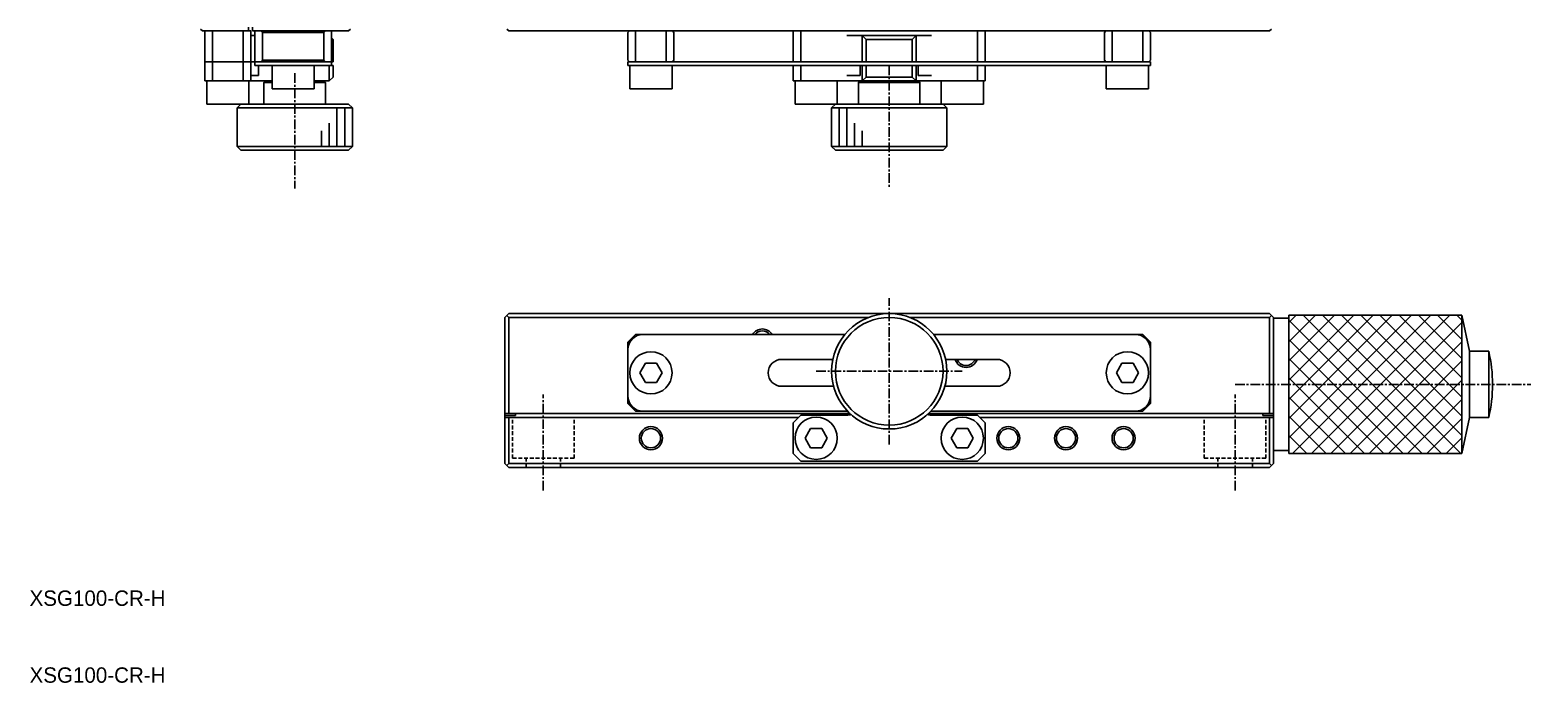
# Model space of a CAD drawing. Extents: x 10 to 388, y 10 to 262.
# Drawn here: x 10.1 to 205.3, y 10 to 94.9 of the extents above; entities that cross this region are included whole.
import ezdxf

# ---------------------------------------------------------------- set-up
doc = ezdxf.new("R2010")
doc.units = 0
doc.linetypes.add('CENTER', pattern=[2, 1.25, -0.25, 0.25, -0.25])
doc.linetypes.add('DASHED', pattern=[0.75, 0.5, -0.25])
doc.layers.get('0').update_dxf_attribs({"linetype": 'CONTINUOUS'})
doc.layers.add('CENTER', color=1, linetype='CENTER')
doc.styles.get("Standard").update_dxf_attribs({"font": 'FGP教科書体NT-M'})

msp = doc.modelspace()

# ---------------------------------------------------------------- linework, layer by layer
at = {"color": 7, "linetype": 'CONTINUOUS'}
for p, q in [((32.5, 94.75), (32.25, 95)), ((38.5, 94.75), (32.5, 94.75)), ((32.8, 90.75), (32.8, 94.75)), ((33.8, 94.75), (33.8, 90.75)), ((37.8, 90.75), (37.8, 94.75)), ((38.5, 95.25), (38.5, 94.75)), ((38.5, 94.75), (38.8, 94.75)), ((38.8, 94.75), (38.8, 90.75)), ((38.8, 94.15), (39.3, 94.15)), ((39, 94.75), (39, 95.25)), ((51.5, 94.75), (39, 94.75)), ((39.3, 90.75), (39.3, 94.75)), ((40.3, 94.55), (40.1, 94.75)), ((40.3, 94.55), (40.3, 90.95)), ((48.3, 94.55), (40.3, 94.55)), ((48.5, 94.75), (48.3, 94.55)), ((48.3, 90.95), (48.3, 94.55)), ((49.3, 94.75), (49.3, 90.75)), ((49.5, 93.65), (49.3, 93.85)), ((51.75, 95), (51.5, 94.75)), ((72.094929, 95), (72.344929, 94.75)), ((171.344929, 94.75), (72.344929, 94.75)), ((88.044929, 94.75), (87.844929, 94.55)), ((87.844929, 90.95), (87.844929, 94.55)), ((88.844929, 94.75), (88.844929, 90.75)), ((92.844929, 90.75), (92.844929, 94.75)), ((93.844929, 94.55), (93.644929, 94.75)), ((93.844929, 94.55), (93.844929, 90.95)), ((109.344929, 90.75), (109.344929, 94.75)), ((110.344929, 94.75), (110.344929, 90.75)), ((116.344929, 94.15), (118.344929, 94.15)), ((118.844929, 93.65), (118.344929, 94.15)), ((118.344929, 94.15), (125.344929, 94.15)), ((118.344929, 90.75), (118.344929, 94.15)), ((124.844929, 93.65), (125.344929, 94.15)), ((125.344929, 94.15), (125.344929, 90.75)), ((125.344929, 94.15), (127.344929, 94.15)), ((133.344929, 90.75), (133.344929, 94.75)), ((134.344929, 94.75), (134.344929, 90.75)), ((150.044929, 94.75), (149.844929, 94.55)), ((149.844929, 90.95), (149.844929, 94.55)), ((150.844929, 94.75), (150.844929, 90.75)), ((154.844929, 90.75), (154.844929, 94.75)), ((155.844929, 94.55), (155.644929, 94.75)), ((155.844929, 94.55), (155.844929, 90.95)), ((171.344929, 94.75), (171.594929, 95)), ((49.5, 93.65), (49.5, 90.75)), ((124.844929, 93.65), (118.844929, 93.65)), ((118.844929, 93.65), (118.844929, 90.75)), ((124.844929, 90.75), (124.844929, 93.65)), ((32.8, 88.25), (32.8, 90.75)), ((32.8, 90.75), (33.8, 90.75)), ((33.8, 90.75), (32.8, 90.75)), ((33.8, 90.75), (33.8, 88.25)), ((37.8, 90.75), (33.8, 90.75)), ((33.8, 90.75), (37.8, 90.75)), ((37.8, 88.25), (37.8, 90.75)), ((37.8, 90.75), (38.8, 90.75)), ((38.8, 90.75), (37.8, 90.75)), ((38.8, 90.75), (38.8, 88.25)), ((38.8, 90.75), (39.3, 90.75)), ((40.1, 90.75), (39.3, 90.75)), ((39.3, 90.25), (39.3, 90.75)), ((41.3, 90.25), (39.3, 90.25)), ((39.8, 90.25), (39.8, 88.95)), ((40.1, 90.75), (40.3, 90.95)), ((40.42822, 90.75), (40.1, 90.75)), ((40.1, 90.75), (40.42822, 90.75)), ((40.3, 90.95), (48.3, 90.95)), ((40.42822, 90.75), (41.3, 90.75)), ((47.3, 90.75), (41.3, 90.75)), ((41.3, 90.25), (41.55, 90.25)), ((47.05, 90.25), (41.55, 90.25)), ((41.55, 90.25), (41.55, 87.25)), ((47.05, 90.25), (47.3, 90.25)), ((47.05, 87.25), (47.05, 90.25)), ((47.3, 90.75), (48.17178, 90.75)), ((49.3, 90.25), (47.3, 90.25)), ((48.5, 90.75), (48.17178, 90.75)), ((48.17178, 90.75), (48.5, 90.75)), ((48.3, 90.95), (48.5, 90.75)), ((49.3, 90.75), (48.5, 90.75)), ((49, 88.25), (49, 90.25)), ((49.5, 90.75), (49.3, 90.75)), ((49.3, 90.75), (49.3, 90.25)), ((49.3, 90.25), (49.5, 90.25)), ((49.5, 90.25), (49.5, 88.75)), ((87.844929, 90.95), (88.044929, 90.75)), ((87.844929, 90.25), (87.844929, 90.75)), ((87.844929, 90.75), (88.044929, 90.75)), ((89.844929, 90.25), (87.844929, 90.25)), ((88.844929, 90.75), (88.044929, 90.75)), ((88.094929, 90.25), (88.094929, 87.25)), ((88.844929, 90.75), (89.844929, 90.75)), ((88.844929, 90.75), (89.844929, 90.75)), ((89.844929, 90.75), (92.844929, 90.75)), ((92.844929, 90.75), (89.844929, 90.75)), ((89.844929, 90.25), (118.644929, 90.25)), ((118.644929, 90.75), (92.844929, 90.75)), ((93.594929, 87.25), (93.594929, 90.25)), ((93.644929, 90.75), (93.844929, 90.95)), ((109.344929, 88.25), (109.344929, 90.25)), ((110.344929, 90.25), (110.344929, 88.25)), ((118.07698, 90.25), (118.07698, 88.95)), ((118.344929, 88.25), (118.344929, 90.25)), ((118.844929, 90.75), (118.644929, 90.75)), ((118.644929, 90.25), (118.844929, 90.25)), ((118.844929, 90.75), (124.844929, 90.75)), ((118.844929, 90.25), (118.844929, 88.75)), ((124.844929, 90.25), (118.844929, 90.25)), ((125.044929, 90.75), (124.844929, 90.75)), ((124.844929, 88.75), (124.844929, 90.25)), ((124.844929, 90.25), (125.044929, 90.25)), ((150.844929, 90.75), (125.044929, 90.75)), ((125.044929, 90.25), (153.844929, 90.25)), ((125.344929, 90.25), (125.344929, 88.25)), ((125.612879, 88.95), (125.612879, 90.25)), ((133.344929, 88.25), (133.344929, 90.25)), ((134.344929, 90.25), (134.344929, 88.25)), ((149.844929, 90.95), (150.044929, 90.75)), ((150.094929, 90.25), (150.094929, 87.25)), ((150.844929, 90.75), (153.844929, 90.75)), ((153.844929, 90.75), (150.844929, 90.75)), ((153.844929, 90.75), (154.844929, 90.75)), ((153.844929, 90.75), (154.844929, 90.75)), ((155.844929, 90.25), (153.844929, 90.25)), ((155.644929, 90.75), (154.844929, 90.75)), ((155.594929, 87.25), (155.594929, 90.25)), ((155.644929, 90.75), (155.844929, 90.95)), ((155.644929, 90.75), (155.844929, 90.75)), ((155.844929, 90.75), (155.844929, 90.25)), ((33.8, 88.25), (32.8, 88.25)), ((33.05, 88.25), (33.05, 85.25)), ((33.8, 88.25), (37.8, 88.25)), ((38.8, 88.25), (37.8, 88.25)), ((38.55, 85.25), (38.55, 88.25)), ((38.8, 88.95), (39.8, 88.95)), ((38.8, 88.25), (40.8, 88.25)), ((40.7, 88.25), (40.5, 88.05)), ((40.5, 88.05), (40.5, 85.25)), ((41.55, 88.05), (40.500002, 88.05)), ((41.55, 88.25), (40.8, 88.25)), ((49, 88.25), (47.05, 88.25)), ((48.5, 88.05), (47.05, 88.05)), ((48.5, 88.05), (48.3, 88.25)), ((48.5, 85.25), (48.5, 88.05)), ((49, 88.25), (49.5, 88.75)), ((110.344929, 88.25), (109.344929, 88.25)), ((109.594929, 88.25), (109.594929, 85.25)), ((116.344929, 88.25), (110.344929, 88.25)), ((115.094929, 85.25), (115.094929, 88.25)), ((116.344929, 88.95), (118.07698, 88.95)), ((116.344929, 88.25), (118.044929, 88.25)), ((118.044929, 88.25), (117.844929, 88.05)), ((125.844929, 88.05), (117.844929, 88.05)), ((117.844929, 88.05), (117.844929, 85.25)), ((118.044929, 88.25), (118.344929, 88.25)), ((118.344929, 88.25), (118.844929, 88.75)), ((125.344929, 88.25), (118.344929, 88.25)), ((118.844929, 88.75), (124.844929, 88.75)), ((125.344929, 88.25), (124.844929, 88.75)), ((125.344929, 88.25), (125.644929, 88.25)), ((125.612879, 88.95), (127.344929, 88.95)), ((125.644929, 88.25), (127.344929, 88.25)), ((125.844929, 88.05), (125.644929, 88.25)), ((125.844929, 85.25), (125.844929, 88.05)), ((133.344929, 88.25), (127.344929, 88.25)), ((128.594929, 88.25), (128.594929, 85.25)), ((134.344929, 88.25), (133.344929, 88.25)), ((134.094929, 85.25), (134.094929, 88.25)), ((41.55, 87.25), (47.05, 87.25)), ((41.55, 87.25), (47.05, 87.25)), ((43.05, 87.25), (44.3, 87.25)), ((44.3, 87.25), (43.05, 87.25)), ((45.55, 87.25), (44.3, 87.25)), ((44.3, 87.25), (45.55, 87.25)), ((88.094929, 87.25), (90.844929, 87.25)), ((88.094929, 87.25), (93.594929, 87.25)), ((90.123242, 87.25), (89.401554, 87.25)), ((89.401554, 87.25), (90.123242, 87.25)), ((91.566617, 87.25), (90.123242, 87.25)), ((90.123242, 87.25), (91.566617, 87.25)), ((90.844929, 87.25), (93.594929, 87.25)), ((92.288305, 87.25), (91.566617, 87.25)), ((91.566617, 87.25), (92.288305, 87.25)), ((150.094929, 87.25), (152.844929, 87.25)), ((150.094929, 87.25), (155.594929, 87.25)), ((152.123242, 87.25), (151.401554, 87.25)), ((151.401554, 87.25), (152.123242, 87.25)), ((153.566617, 87.25), (152.123242, 87.25)), ((152.123242, 87.25), (153.566617, 87.25)), ((152.844929, 87.25), (155.594929, 87.25)), ((154.288305, 87.25), (153.566617, 87.25)), ((153.566617, 87.25), (154.288305, 87.25)), ((33.05, 85.25), (38.55, 85.25)), ((37.5, 85.25), (37, 84.75)), ((37, 84.75), (37, 79.75)), ((52, 84.75), (37.000003, 84.75)), ((38.55, 85.25), (51.5, 85.25)), ((52, 84.75), (51.5, 85.25)), ((52, 79.75), (52, 84.75)), ((109.594929, 85.25), (112.344929, 85.25)), ((109.594929, 85.25), (114.844929, 85.25)), ((111.623242, 85.25), (110.901554, 85.25)), ((110.901554, 85.25), (111.623242, 85.25)), ((113.066617, 85.25), (111.623242, 85.25)), ((111.623242, 85.25), (113.066617, 85.25)), ((112.344929, 85.25), (114.844929, 85.25)), ((113.788305, 85.25), (113.066617, 85.25)), ((113.066617, 85.25), (113.788305, 85.25)), ((114.844929, 85.25), (114.344929, 84.75)), ((129.344929, 84.75), (114.344929, 84.75)), ((114.344929, 84.75), (114.344929, 79.75)), ((114.844929, 85.25), (128.844929, 85.25)), ((128.844929, 85.25), (131.344929, 85.25)), ((128.844929, 85.25), (134.094929, 85.25)), ((129.344929, 84.75), (128.844929, 85.25)), ((129.344929, 79.75), (129.344929, 84.75)), ((130.623242, 85.25), (129.901554, 85.25)), ((129.901554, 85.25), (130.623242, 85.25)), ((132.066617, 85.25), (130.623242, 85.25)), ((130.623242, 85.25), (132.066617, 85.25)), ((131.344929, 85.25), (134.094929, 85.25)), ((132.788305, 85.25), (132.066617, 85.25)), ((132.066617, 85.25), (132.788305, 85.25)), ((37, 79.75), (52, 79.75)), ((37, 79.75), (37.5, 79.25)), ((51.5, 79.25), (37.5, 79.25)), ((51.5, 79.25), (52, 79.75)), ((114.344929, 79.75), (121.852047, 79.75)), ((114.344929, 79.75), (114.844929, 79.25)), ((121.851572, 79.25), (114.844929, 79.25)), ((128.844929, 79.25), (121.851572, 79.25)), ((121.852047, 79.75), (129.344929, 79.75)), ((128.844929, 79.25), (129.344929, 79.75)), ((71.844929, 57.5), (72.094929, 57.75)), ((71.844929, 45), (71.844929, 57.5)), ((72.344929, 58), (72.094929, 57.75)), ((72.094929, 57.75), (72.344929, 57.5)), ((72.344929, 58), (121.844929, 58)), ((72.344929, 57.5), (72.344929, 45)), ((119.152347, 57.5), (72.344929, 57.5)), ((121.844929, 58), (171.344929, 58)), ((171.344929, 57.5), (124.537512, 57.5)), ((171.594929, 57.75), (171.344929, 58)), ((171.344929, 57.5), (171.594929, 57.75)), ((171.344929, 45), (171.344929, 57.5)), ((171.594929, 57.75), (171.844929, 57.5)), ((171.844929, 57.5), (171.844929, 45)), ((173.844929, 57.4), (171.844929, 57.4)), ((173.844929, 57.8), (173.844929, 57.4)), ((173.844929, 57.8), (196.344929, 57.8)), ((173.844929, 39.8), (173.844929, 57.8)), ((173.844929, 48.792497), (173.844929, 57.4)), ((197.344929, 53.1), (196.344929, 57.8)), ((196.344929, 57.8), (196.344929, 39.8)), ((88.844929, 55.3), (88.044929, 54.5)), ((88.844929, 55.3), (89.844929, 55.3)), ((89.844929, 55.3), (116.082118, 55.3)), ((127.607741, 55.3), (153.844929, 55.3)), ((153.844929, 55.3), (154.844929, 55.3)), ((155.644929, 54.5), (154.844929, 55.3)), ((87.844929, 54.3), (88.044929, 54.5)), ((87.844929, 53.3), (87.844929, 54.3)), ((87.844929, 47.3), (87.844929, 53.3)), ((88.044929, 54.5), (88.044929, 54.17178)), ((155.644929, 54.17178), (155.644929, 54.5)), ((155.644929, 54.5), (155.844929, 54.3)), ((155.844929, 54.3), (155.844929, 53.3)), ((155.844929, 53.3), (155.844929, 47.3)), ((197.344929, 44.5), (197.344929, 53.1)), ((199.844929, 53.1), (197.344929, 53.1)), ((199.844929, 53.1), (199.844929, 48.796248)), ((89.401554, 50.3), (90.123242, 51.55)), ((90.123242, 51.55), (89.401554, 50.3)), ((90.123242, 51.55), (91.566617, 51.55)), ((91.566617, 51.55), (90.123242, 51.55)), ((91.566617, 51.55), (92.288305, 50.3)), ((92.288305, 50.3), (91.566617, 51.55)), ((107.844929, 52.05), (114.506844, 52.05)), ((129.183015, 52.05), (135.844929, 52.05)), ((151.401554, 50.3), (152.123242, 51.55)), ((152.123242, 51.55), (151.401554, 50.3)), ((152.123242, 51.55), (153.566617, 51.55)), ((153.566617, 51.55), (152.123242, 51.55)), ((153.566617, 51.55), (154.288305, 50.3)), ((154.288305, 50.3), (153.566617, 51.55)), ((90.123242, 49.05), (89.401554, 50.3)), ((91.566617, 49.05), (90.123242, 49.05)), ((92.288305, 50.3), (91.566617, 49.05)), ((152.123242, 49.05), (151.401554, 50.3)), ((153.566617, 49.05), (152.123242, 49.05)), ((154.288305, 50.3), (153.566617, 49.05)), ((87.844929, 46.3), (87.844929, 47.3)), ((114.602865, 48.55), (107.844929, 48.55)), ((135.844929, 48.55), (129.086994, 48.55)), ((155.844929, 47.3), (155.844929, 46.3)), ((173.844929, 40.2), (173.844929, 48.792497)), ((199.844929, 48.796248), (199.844929, 44.5)), ((72.344929, 45), (71.844929, 45)), ((71.844929, 45), (71.844929, 44.75)), ((72.344929, 45), (116.74591, 45)), ((73.244929, 45), (73.244929, 44.75)), ((88.044929, 46.1), (87.844929, 46.3)), ((88.044929, 46.42822), (88.044929, 46.1)), ((88.044929, 46.1), (88.844929, 45.3)), ((89.844929, 45.3), (88.844929, 45.3)), ((116.440302, 45.3), (89.844929, 45.3)), ((126.943949, 45), (171.344929, 45)), ((153.844929, 45.3), (127.249557, 45.3)), ((154.844929, 45.3), (153.844929, 45.3)), ((154.844929, 45.3), (155.644929, 46.1)), ((155.644929, 46.1), (155.644929, 46.42822)), ((155.844929, 46.3), (155.644929, 46.1)), ((170.444929, 45), (170.444929, 44.75)), ((171.844929, 45), (171.344929, 45)), ((171.844929, 45), (171.844929, 44.75)), ((71.844929, 44.75), (73.244929, 44.75)), ((71.844929, 44.5), (71.844929, 44.75)), ((71.844929, 38.5), (71.844929, 44.5)), ((71.844929, 44.5), (72.344929, 44.5)), ((72.344929, 44.5), (72.344929, 38.5)), ((110.044929, 44.5), (72.344929, 44.5)), ((110.344929, 44.8), (109.344929, 43.8)), ((109.344929, 39.8), (109.344929, 43.8)), ((116.344929, 44.8), (110.344929, 44.8)), ((110.901554, 41.8), (111.623242, 43.05)), ((111.623242, 43.05), (110.901554, 41.8)), ((111.623242, 43.05), (113.066617, 43.05)), ((113.066617, 43.05), (111.623242, 43.05)), ((113.066617, 43.05), (113.788305, 41.8)), ((113.788305, 41.8), (113.066617, 43.05)), ((133.344929, 44.8), (127.344929, 44.8)), ((129.901554, 41.8), (130.623242, 43.05)), ((130.623242, 43.05), (129.901554, 41.8)), ((130.623242, 43.05), (132.066617, 43.05)), ((132.066617, 43.05), (130.623242, 43.05)), ((132.066617, 43.05), (132.788305, 41.8)), ((132.788305, 41.8), (132.066617, 43.05)), ((134.344929, 43.8), (133.344929, 44.8)), ((171.344929, 44.5), (133.644929, 44.5)), ((134.344929, 43.8), (134.344929, 39.8)), ((171.844929, 44.75), (170.444929, 44.75)), ((171.344929, 38.5), (171.344929, 44.5)), ((171.344929, 44.5), (171.844929, 44.5)), ((171.844929, 44.75), (171.844929, 44.5)), ((171.844929, 44.5), (171.844929, 38.5)), ((196.344929, 39.8), (197.344929, 44.5)), ((197.344929, 44.5), (199.844929, 44.5)), ((111.623242, 40.55), (110.901554, 41.8)), ((113.788305, 41.8), (113.066617, 40.55)), ((130.623242, 40.55), (129.901554, 41.8)), ((132.788305, 41.8), (132.066617, 40.55)), ((109.344929, 39.8), (110.344929, 38.8)), ((113.066617, 40.55), (111.623242, 40.55)), ((132.066617, 40.55), (130.623242, 40.55)), ((133.344929, 38.8), (134.344929, 39.8)), ((171.844929, 40.2), (173.844929, 40.2)), ((173.844929, 40.2), (173.844929, 39.8)), ((196.344929, 39.8), (173.844929, 39.8)), ((72.094929, 38.25), (71.844929, 38.5)), ((72.344929, 38.5), (72.094929, 38.25)), ((72.344929, 38), (72.094929, 38.25)), ((72.344929, 38.5), (171.344929, 38.5)), ((171.344929, 38), (72.344929, 38)), ((133.344929, 38.8), (110.344929, 38.8)), ((171.594929, 38.25), (171.344929, 38.5)), ((171.594929, 38.25), (171.344929, 38)), ((171.844929, 38.5), (171.594929, 38.25))]:
    msp.add_line(p, q, dxfattribs=at)
at = {"color": 3, "linetype": 'CONTINUOUS'}
for p, q in [((50, 79.75), (50, 84.75)), ((51, 79.75), (51, 84.75)), ((115.344929, 84.75), (115.344929, 79.75)), ((116.344929, 84.75), (116.344929, 79.75)), ((49, 79.75), (49, 82.75)), ((117.344929, 82.75), (117.344929, 79.75)), ((48, 79.75), (48, 81.75)), ((118.344929, 81.75), (118.344929, 79.75)), ((196.344929, 57.8), (173.844929, 57.8)), ((173.844929, 56.844929), (174.8, 57.8)), ((173.844929, 54.344929), (177.3, 57.8)), ((173.844929, 51.844929), (179.8, 57.8)), ((173.844929, 49.344929), (182.3, 57.8)), ((173.844929, 46.844929), (184.8, 57.8)), ((173.844929, 44.344929), (187.3, 57.8)), ((173.844929, 41.844929), (189.8, 57.8)), ((173.844929, 57.799997), (173.844929, 39.8)), ((173.844929, 57.155071), (191.2, 39.8)), ((174.3, 39.8), (192.3, 57.8)), ((175.7, 57.8), (193.7, 39.8)), ((176.8, 39.8), (194.8, 57.8)), ((178.2, 57.8), (196.2, 39.8)), ((179.3, 39.8), (196.344929, 56.844929)), ((180.7, 57.8), (196.344929, 42.155071)), ((183.2, 57.8), (196.344929, 44.655071)), ((185.7, 57.8), (196.344929, 47.155071)), ((188.2, 57.8), (196.344929, 49.655071)), ((190.7, 57.8), (196.344929, 52.155071)), ((193.2, 57.8), (196.344929, 54.655071)), ((195.7, 57.8), (196.344929, 57.155071)), ((196.344929, 39.8), (196.344929, 57.8)), ((173.844929, 54.655071), (188.7, 39.8)), ((181.8, 39.8), (196.344929, 54.344929)), ((173.844929, 52.155071), (186.2, 39.8)), ((184.3, 39.8), (196.344929, 51.844929)), ((173.844929, 49.655071), (183.7, 39.8)), ((186.8, 39.8), (196.344929, 49.344929)), ((173.844929, 47.155071), (181.2, 39.8)), ((189.3, 39.8), (196.344929, 46.844929)), ((173.844929, 44.655071), (178.7, 39.8)), ((191.8, 39.8), (196.344929, 44.344929)), ((173.844929, 42.155071), (176.2, 39.8)), ((194.3, 39.8), (196.344929, 41.844929)), ((173.844929, 39.8), (196.344929, 39.8))]:
    msp.add_line(p, q, dxfattribs=at)
at = {"color": 3, "linetype": 'DASHED'}
for p, q in [((72.844929, 39.2), (72.844929, 44.5)), ((80.844929, 39.2), (80.844929, 44.5)), ((162.844929, 39.2), (162.844929, 44.5)), ((170.844929, 39.2), (170.844929, 44.5)), ((80.844929, 39.2), (72.844929, 39.2)), ((74.594929, 38), (74.594929, 39.2)), ((79.094929, 38), (79.094929, 39.2)), ((170.844929, 39.2), (162.844929, 39.2)), ((164.594929, 38), (164.594929, 39.2)), ((169.094929, 38), (169.094929, 39.2))]:
    msp.add_line(p, q, dxfattribs=at)
at = {"color": 7, "linetype": 'CONTINUOUS'}
for centre, radius in [((121.844929, 50.5), 7.5), ((121.844929, 50.5), 7), ((90.844929, 50.3), 2.75), ((152.844929, 50.3), 2.75), ((90.844929, 41.8), 1.25), ((112.344929, 41.8), 2.75), ((131.344929, 41.8), 2.75), ((137.344929, 41.8), 1.25), ((144.844929, 41.8), 1.25), ((152.344929, 41.8), 1.25)]:
    msp.add_circle(centre, radius, dxfattribs=at)
at = {"color": 3, "linetype": 'CONTINUOUS'}
for centre in [(90.844929, 41.8), (137.344929, 41.8), (144.844929, 41.8), (152.344929, 41.8)]:
    msp.add_circle(centre, 1.5, dxfattribs=at)
at = {"color": 7, "linetype": 'CONTINUOUS'}
for centre, radius, start, end in [((89.844929, 53.3), 2, 90, 180), ((105.344929, 54.5), 1.25, 39.791819, 140.208181), ((153.844929, 53.3), 2, 0, 90), ((181.604929, 48.8), 18.74, 0, 13.265029), ((107.844929, 50.3), 1.75, 90, 270), ((131.844929, 52.5), 1.25, 201.100196, 338.899804), ((135.844929, 50.3), 1.75, 270, 90), ((89.844929, 47.3), 2, 180, 270), ((153.844929, 47.3), 2, 270, 0), ((181.604929, 48.8), 18.74, 346.734971, 0), ((116.344929, 46.8), 2, 270, 285.665024), ((127.344929, 46.8), 2, 254.334976, 270)]:
    msp.add_arc(centre, radius, start, end, dxfattribs=at)
at = {"color": 3, "linetype": 'CONTINUOUS'}
for centre, start, end in [((105.344929, 54.5), 90, 147.769047), ((105.344929, 54.5), 32.230953, 90), ((115.844929, 52.5), 197.457603, 204.015207), ((131.844929, 52.5), 197.457603, 342.542397)]:
    msp.add_arc(centre, 1.5, start, end, dxfattribs=at)
at = {"layer": 'CENTER', "color": 1, "linetype": 'CENTER'}
for p, q in [((121.844929, 90.25), (121.844929, 74.25)), ((44.5, 89.25), (44.5, 74.25)), ((121.844929, 41), (121.844929, 60)), ((112.344929, 50.5), (131.344929, 50.5)), ((76.844929, 35), (76.844929, 47.5)), ((166.844929, 48.8), (205.344929, 48.8)), ((166.844929, 35), (166.844929, 47.5))]:
    msp.add_line(p, q, dxfattribs=at)

# ---------------------------------------------------------------- texts
at = {"color": 7, "linetype": 'CONTINUOUS'}
for p in [(10, 20), (10, 10)]:
    msp.add_text('XSG100-CR-H', height=2, dxfattribs=at).set_placement(p)

doc.saveas('drawing.dxf')
